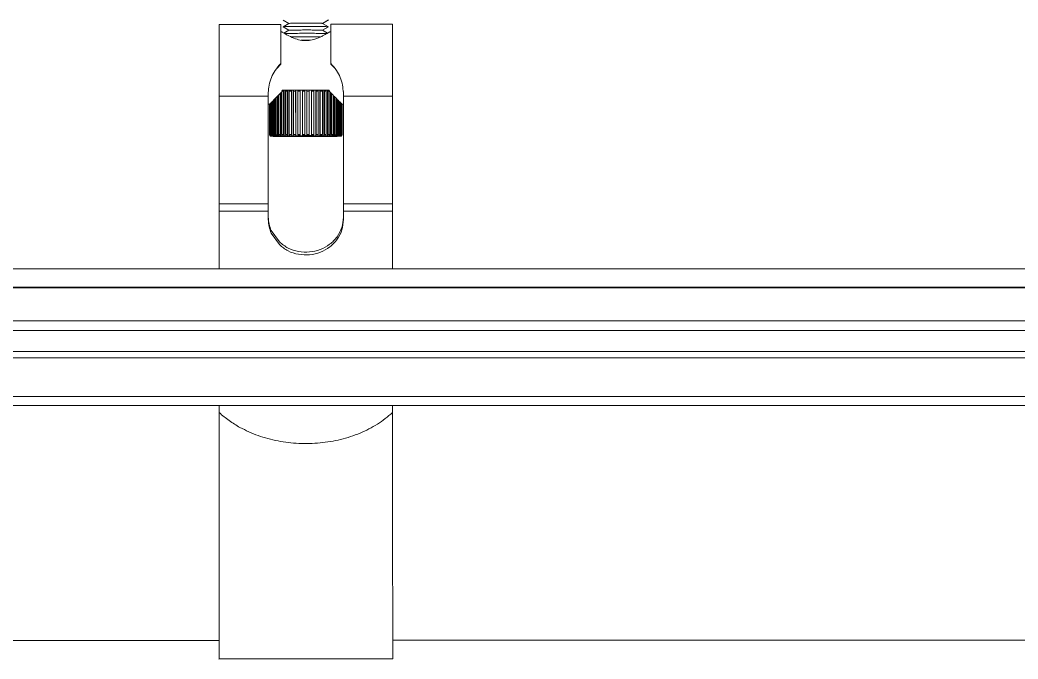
# Model space of a CAD drawing. Header units: millimetres. Extents: x -16985 to -606, y 2122 to 9380.
# Drawn here: x -11065.1 to -10845.8, y 4702.6 to 4842.8 of the extents above; entities that cross this region are included whole.
import ezdxf

# ---------------------------------------------------------------- set-up
doc = ezdxf.new("R2010")
doc.units = ezdxf.units.MM
doc.linetypes.add('K5LT32768', pattern=[0])
doc.linetypes.add('K5LT_THIN', pattern=[0])

msp = doc.modelspace()

# ---------------------------------------------------------------- linework, layer by layer
at = {"color": 7, "linetype": 'K5LT_THIN', "lineweight": 18}
for p, q in [((-11007.79, 4841.86), (-11021.34, 4841.86)), ((-11021.34, 4841.86), (-11021.34, 4839.19)), ((-11007.79, 4841.86), (-11007.79, 4833.28)), ((-11005.99, 4842.08), (-11007.28, 4841.33)), ((-11007.27, 4842.82), (-11005.99, 4842.08)), ((-11007.27, 4841.32), (-11005.99, 4840.58)), ((-10997.31, 4841.34), (-10998.6, 4842.08)), ((-10998.59, 4842.08), (-10997.3, 4842.82)), ((-10998.59, 4840.58), (-10997.3, 4841.32)), ((-10996.79, 4833.28), (-10996.79, 4841.87)), ((-10983.24, 4841.87), (-10996.79, 4841.87)), ((-10996.79, 4841.87), (-10996.79, 4840.16)), ((-11021.34, 4840.26), (-11021.34, 4827.14)), ((-11021.34, 4839.22), (-11021.34, 4840.26)), ((-11007.79, 4840.2), (-11007.54, 4840.2)), ((-11005.99, 4840.58), (-11007.09, 4839.94)), ((-10997.49, 4839.94), (-10998.6, 4840.58)), ((-10997.04, 4840.2), (-10996.79, 4840.2)), ((-10996.79, 4833.12), (-10996.79, 4840.27)), ((-11007.79, 4833.11), (-11008.61, 4832.24)), ((-11007.79, 4833.11), (-11007.79, 4833.28)), ((-10996.79, 4833.12), (-10996.79, 4833.28)), ((-10995.94, 4832.25), (-10996.79, 4833.12)), ((-11021.34, 4827.14), (-11021.33, 4803.5)), ((-11010.54, 4826.12), (-11021.34, 4826.12)), ((-11021.33, 4802.48), (-11021.34, 4826.12)), ((-11010.54, 4826.9), (-11010.54, 4826.12)), ((-11010.54, 4826.12), (-11010.53, 4802.48)), ((-11008.6, 4817.64), (-11008.61, 4826.09)), ((-11008.41, 4826.19), (-11008.41, 4817.39)), ((-11008.28, 4817.65), (-11008.29, 4826.42)), ((-11007.94, 4817.66), (-11007.94, 4826.78)), ((-11007.77, 4817.4), (-11007.77, 4826.84)), ((-11007.57, 4817.66), (-11007.58, 4827.15)), ((-11007.53, 4827.23), (-11007.41, 4827.41)), ((-11006.91, 4827.41), (-11007.2, 4827.41)), ((-11007.04, 4827.41), (-11007.19, 4827.16)), ((-11007.19, 4817.67), (-11007.19, 4827.16)), ((-11007.04, 4827.41), (-11006.64, 4827.42)), ((-11007.04, 4817.41), (-11007.04, 4827.41)), ((-11006.78, 4827.17), (-11006.64, 4827.42)), ((-11006.78, 4817.67), (-11006.78, 4827.17)), ((-11006.24, 4827.42), (-11006.36, 4827.17)), ((-11006.35, 4817.67), (-11006.36, 4827.17)), ((-11006.23, 4817.42), (-11006.24, 4827.42)), ((-11006.24, 4827.42), (-11005.8, 4827.42)), ((-11005.92, 4827.18), (-11005.8, 4827.42)), ((-11005.92, 4817.68), (-11005.92, 4827.18)), ((-11005.37, 4827.43), (-11005.46, 4827.18)), ((-11005.46, 4817.68), (-11005.46, 4827.18)), ((-11005.37, 4817.43), (-11005.37, 4827.43)), ((-11005.37, 4827.43), (-11004.9, 4827.43)), ((-11005, 4827.18), (-11004.9, 4827.43)), ((-11004.99, 4817.68), (-11005, 4827.18)), ((-11004.45, 4827.43), (-11004.9, 4827.43)), ((-11004.45, 4827.43), (-11004.52, 4827.18)), ((-11004.51, 4817.68), (-11004.52, 4827.18)), ((-11004.45, 4817.43), (-11004.45, 4827.43)), ((-11004.45, 4827.43), (-11003.97, 4827.43)), ((-11004.03, 4827.19), (-11003.97, 4827.43)), ((-11004.03, 4817.69), (-11004.03, 4827.19)), ((-11003.51, 4827.43), (-11003.54, 4827.19)), ((-11003.53, 4817.69), (-11003.54, 4827.19)), ((-11003.5, 4817.43), (-11003.5, 4827.43)), ((-11003.5, 4827.43), (-11003.01, 4827.43)), ((-11003.04, 4827.19), (-11003.01, 4827.43)), ((-11003.04, 4817.69), (-11003.04, 4827.19)), ((-11002.54, 4827.44), (-11002.54, 4827.19)), ((-11002.54, 4827.44), (-11002.04, 4827.44)), ((-11002.54, 4827.19), (-11002.53, 4817.69)), ((-11002.04, 4827.44), (-11002.03, 4817.44)), ((-11002.04, 4827.19), (-11002.04, 4827.44)), ((-11002.03, 4817.69), (-11002.04, 4827.19)), ((-11001.56, 4827.43), (-11001.53, 4827.19)), ((-11001.56, 4827.43), (-11001.07, 4827.43)), ((-11001.53, 4817.69), (-11001.53, 4827.19)), ((-11001.07, 4827.43), (-11001.06, 4817.44)), ((-11001.04, 4827.19), (-11001.07, 4827.43)), ((-11001.03, 4817.69), (-11001.04, 4827.19)), ((-11000.6, 4827.43), (-11000.54, 4827.19)), ((-11000.6, 4827.43), (-11000.12, 4827.43)), ((-11000.54, 4817.69), (-11000.54, 4827.19)), ((-11000.12, 4827.43), (-11000.11, 4817.43)), ((-11000.05, 4827.18), (-11000.12, 4827.43)), ((-10999.67, 4827.43), (-11000.12, 4827.43)), ((-11000.05, 4817.69), (-11000.05, 4827.18)), ((-10999.58, 4827.18), (-11000.05, 4827.18)), ((-10999.67, 4827.43), (-10999.57, 4827.18)), ((-10999.67, 4827.43), (-10999.2, 4827.43)), ((-10999.57, 4817.68), (-10999.57, 4827.18)), ((-10999.2, 4827.43), (-10999.2, 4817.43)), ((-10999.11, 4827.18), (-10999.2, 4827.43)), ((-10999.11, 4817.68), (-10999.11, 4827.18)), ((-10998.77, 4827.42), (-10998.65, 4827.18)), ((-10998.77, 4827.42), (-10998.33, 4827.42)), ((-10998.65, 4817.68), (-10998.65, 4827.18)), ((-10998.33, 4827.42), (-10998.33, 4817.42)), ((-10998.21, 4827.17), (-10998.33, 4827.42)), ((-10998.21, 4817.68), (-10998.21, 4827.17)), ((-10997.94, 4827.42), (-10997.53, 4827.41)), ((-10997.94, 4827.42), (-10997.79, 4827.17)), ((-10997.79, 4817.67), (-10997.79, 4827.17)), ((-10997.37, 4827.42), (-10997.66, 4827.42)), ((-10997.53, 4827.41), (-10997.53, 4817.42)), ((-10997.38, 4827.17), (-10997.53, 4827.41)), ((-10997.38, 4817.67), (-10997.38, 4827.17)), ((-10997.17, 4827.41), (-10997.05, 4827.24)), ((-10996.99, 4817.66), (-10996.99, 4827.15)), ((-10996.8, 4826.84), (-10996.8, 4817.41)), ((-10996.63, 4817.66), (-10996.63, 4826.78)), ((-10996.28, 4826.42), (-10996.28, 4817.65)), ((-10996.16, 4826.19), (-10996.16, 4817.4)), ((-10995.96, 4817.65), (-10995.96, 4826.09)), ((-10994.03, 4803.51), (-10994.04, 4827.15)), ((-10994.04, 4826.13), (-10994.04, 4826.91)), ((-10983.24, 4826.13), (-10994.04, 4826.13)), ((-10994.03, 4802.48), (-10994.04, 4826.13)), ((-10983.23, 4802.49), (-10983.24, 4826.13)), ((-11021.33, 4788.19), (-11021.34, 4825.3)), ((-11021.33, 4788.19), (-11021.34, 4825.3)), ((-11010.53, 4824.33), (-11010.28, 4824.33)), ((-11010.28, 4824.33), (-11010.28, 4817.58)), ((-11010.28, 4817.58), (-11010.28, 4824.33)), ((-11010.25, 4817.59), (-11010.25, 4824.37)), ((-11010.18, 4817.59), (-11010.19, 4824.44)), ((-11010.09, 4817.6), (-11010.09, 4824.54)), ((-11010.03, 4824.52), (-11010.09, 4824.46)), ((-11009.97, 4817.61), (-11009.97, 4824.68)), ((-11009.81, 4817.61), (-11009.81, 4824.84)), ((-11009.62, 4817.62), (-11009.63, 4825.03)), ((-11009.41, 4817.63), (-11009.41, 4825.26)), ((-11009.17, 4817.63), (-11009.17, 4825.51)), ((-11008.96, 4825.63), (-11008.96, 4817.38)), ((-11008.9, 4817.64), (-11008.9, 4825.78)), ((-10995.67, 4825.79), (-10995.67, 4817.64)), ((-10995.61, 4825.64), (-10995.61, 4817.39)), ((-10995.4, 4817.64), (-10995.4, 4825.51)), ((-10995.16, 4825.26), (-10995.15, 4817.63)), ((-10994.94, 4817.62), (-10994.94, 4825.04)), ((-10994.76, 4824.84), (-10994.76, 4817.62)), ((-10994.6, 4817.61), (-10994.6, 4824.68)), ((-10994.48, 4824.55), (-10994.48, 4817.61)), ((-10994.38, 4817.6), (-10994.38, 4824.45)), ((-10994.32, 4824.38), (-10994.32, 4817.59)), ((-10994.29, 4824.34), (-10994.29, 4817.58)), ((-10994.28, 4817.58), (-10994.28, 4824.33)), ((-10994.28, 4824.33), (-10994.03, 4824.33)), ((-11010.03, 4817.33), (-11010.28, 4817.58)), ((-11010.03, 4817.33), (-11010.28, 4817.58)), ((-11010, 4817.34), (-11010.25, 4817.59)), ((-11009.94, 4817.34), (-11010.18, 4817.59)), ((-11009.84, 4817.35), (-11010.09, 4817.6)), ((-11010.03, 4817.37), (-11010.03, 4817.33)), ((-11010.03, 4817.33), (-11010, 4817.34)), ((-11010, 4817.32), (-11010.03, 4817.32)), ((-11010, 4817.32), (-11010, 4817.32)), ((-11009.73, 4817.36), (-11009.97, 4817.61)), ((-11009.94, 4817.45), (-11009.94, 4817.34)), ((-11009.94, 4817.34), (-11009.84, 4817.35)), ((-11009.84, 4817.3), (-11009.94, 4817.31)), ((-11009.57, 4817.36), (-11009.81, 4817.61)), ((-11009.73, 4817.53), (-11009.73, 4817.36)), ((-11009.73, 4817.36), (-11009.57, 4817.36)), ((-11009.57, 4817.29), (-11009.73, 4817.3)), ((-11009.4, 4817.37), (-11009.62, 4817.62)), ((-11009.19, 4817.38), (-11009.41, 4817.63)), ((-11009.4, 4817.61), (-11009.4, 4817.37)), ((-11009.4, 4817.37), (-11009.19, 4817.38)), ((-11009.19, 4817.28), (-11009.4, 4817.28)), ((-11008.96, 4817.38), (-11009.17, 4817.63)), ((-11008.96, 4817.38), (-11008.69, 4817.39)), ((-11008.69, 4817.27), (-11008.96, 4817.27)), ((-11008.69, 4817.39), (-11008.9, 4817.64)), ((-11008.41, 4817.39), (-11008.6, 4817.64)), ((-11008.41, 4817.39), (-11008.09, 4817.4)), ((-11008.09, 4817.26), (-11008.41, 4817.26)), ((-11008.09, 4817.4), (-11008.28, 4817.65)), ((-11007.77, 4817.4), (-11007.94, 4817.66)), ((-11007.4, 4817.41), (-11007.77, 4817.4)), ((-11007.4, 4817.25), (-11007.77, 4817.25)), ((-11007.4, 4817.41), (-11007.57, 4817.66)), ((-11007.04, 4817.41), (-11007.19, 4817.67)), ((-11006.63, 4817.42), (-11007.04, 4817.41)), ((-11006.63, 4817.24), (-11007.04, 4817.24)), ((-11004.59, 4817.38), (-11006.9, 4817.33)), ((-11006.9, 4817.33), (-11004.59, 4817.27)), ((-11006.63, 4817.42), (-11006.78, 4817.67)), ((-11006.23, 4817.42), (-11006.35, 4817.67)), ((-11005.8, 4817.42), (-11006.23, 4817.42)), ((-11005.8, 4817.23), (-11006.23, 4817.24)), ((-11005.8, 4817.42), (-11005.92, 4817.68)), ((-11005.37, 4817.43), (-11005.46, 4817.68)), ((-11004.9, 4817.43), (-11005.37, 4817.43)), ((-11004.9, 4817.23), (-11005.37, 4817.23)), ((-11004.51, 4817.68), (-11004.99, 4817.68)), ((-11004.9, 4817.43), (-11004.99, 4817.68)), ((-11004.45, 4817.43), (-11004.9, 4817.43)), ((-11004.9, 4817.23), (-11004.45, 4817.23)), ((-10999.97, 4817.38), (-11004.59, 4817.38)), ((-11004.59, 4817.38), (-11004.59, 4817.27)), ((-11004.59, 4817.27), (-10999.97, 4817.27)), ((-11004.45, 4817.43), (-11004.51, 4817.68)), ((-11003.97, 4817.43), (-11004.45, 4817.43)), ((-11003.97, 4817.22), (-11004.45, 4817.23)), ((-11003.97, 4817.43), (-11004.03, 4817.69)), ((-11003.5, 4817.44), (-11003.53, 4817.69)), ((-11003.01, 4817.44), (-11003.5, 4817.43)), ((-11003.01, 4817.22), (-11003.5, 4817.22)), ((-11003.01, 4817.44), (-11003.04, 4817.69)), ((-11002.53, 4817.44), (-11002.53, 4817.69)), ((-11002.03, 4817.44), (-11002.53, 4817.44)), ((-11002.03, 4817.22), (-11002.53, 4817.22)), ((-11002.03, 4817.44), (-11002.03, 4817.69)), ((-11001.56, 4817.44), (-11001.53, 4817.69)), ((-11001.07, 4817.44), (-11001.56, 4817.44)), ((-11001.07, 4817.22), (-11001.56, 4817.22)), ((-11001.06, 4817.44), (-11001.03, 4817.69)), ((-11000.6, 4817.43), (-11000.54, 4817.69)), ((-11000.11, 4817.43), (-11000.6, 4817.43)), ((-11000.11, 4817.23), (-11000.6, 4817.22)), ((-11000.11, 4817.43), (-11000.05, 4817.69)), ((-10999.66, 4817.43), (-11000.11, 4817.43)), ((-11000.11, 4817.23), (-10999.66, 4817.23)), ((-10999.57, 4817.68), (-11000.05, 4817.69)), ((-10997.66, 4817.33), (-10999.97, 4817.38)), ((-10999.97, 4817.38), (-10999.97, 4817.27)), ((-10999.97, 4817.27), (-10997.66, 4817.33)), ((-10999.66, 4817.43), (-10999.57, 4817.68)), ((-10999.2, 4817.43), (-10999.66, 4817.43)), ((-10999.2, 4817.23), (-10999.66, 4817.23)), ((-10999.2, 4817.43), (-10999.11, 4817.68)), ((-10998.77, 4817.43), (-10998.65, 4817.68)), ((-10998.33, 4817.42), (-10998.77, 4817.43)), ((-10998.33, 4817.24), (-10998.77, 4817.23)), ((-10998.33, 4817.42), (-10998.21, 4817.68)), ((-10997.93, 4817.42), (-10997.79, 4817.67)), ((-10997.53, 4817.42), (-10997.93, 4817.42)), ((-10997.53, 4817.25), (-10997.93, 4817.24)), ((-10997.53, 4817.42), (-10997.38, 4817.67)), ((-10997.16, 4817.41), (-10996.99, 4817.66)), ((-10996.8, 4817.41), (-10997.16, 4817.41)), ((-10996.8, 4817.25), (-10997.16, 4817.25)), ((-10996.8, 4817.41), (-10996.63, 4817.66)), ((-10996.28, 4817.65), (-10996.47, 4817.4)), ((-10996.16, 4817.4), (-10996.47, 4817.4)), ((-10996.47, 4817.26), (-10996.16, 4817.26)), ((-10995.96, 4817.65), (-10996.16, 4817.4)), ((-10995.67, 4817.64), (-10995.88, 4817.39)), ((-10995.61, 4817.39), (-10995.88, 4817.39)), ((-10995.88, 4817.27), (-10995.61, 4817.28)), ((-10995.4, 4817.64), (-10995.61, 4817.39)), ((-10995.15, 4817.63), (-10995.38, 4817.38)), ((-10995.17, 4817.37), (-10995.38, 4817.38)), ((-10995.38, 4817.28), (-10995.17, 4817.29)), ((-10995.17, 4817.62), (-10995.17, 4817.37)), ((-10994.94, 4817.62), (-10995.17, 4817.37)), ((-10994.76, 4817.62), (-10994.99, 4817.37)), ((-10994.84, 4817.36), (-10994.99, 4817.37)), ((-10994.99, 4817.29), (-10994.84, 4817.3)), ((-10994.6, 4817.61), (-10994.84, 4817.36)), ((-10994.84, 4817.53), (-10994.84, 4817.36)), ((-10994.48, 4817.61), (-10994.72, 4817.35)), ((-10994.63, 4817.35), (-10994.72, 4817.35)), ((-10994.72, 4817.31), (-10994.63, 4817.31)), ((-10994.38, 4817.6), (-10994.63, 4817.35)), ((-10994.63, 4817.45), (-10994.63, 4817.35)), ((-10994.32, 4817.59), (-10994.57, 4817.34)), ((-10994.54, 4817.33), (-10994.57, 4817.34)), ((-10994.57, 4817.32), (-10994.54, 4817.33)), ((-10994.29, 4817.58), (-10994.54, 4817.33)), ((-10994.29, 4817.58), (-10994.54, 4817.33)), ((-10994.54, 4817.37), (-10994.54, 4817.33)), ((-11021.33, 4803.5), (-11021.33, 4801.38)), ((-11021.33, 4800.87), (-11021.33, 4802.48)), ((-11010.53, 4802.48), (-11021.33, 4802.48)), ((-11010.53, 4800.88), (-11010.53, 4802.48)), ((-10994.03, 4803.51), (-10994.03, 4801.39)), ((-10983.23, 4802.49), (-10994.03, 4802.48)), ((-10994.03, 4802.48), (-10994.03, 4800.88)), ((-10983.23, 4800.88), (-10983.23, 4802.49)), ((-11021.33, 4801.38), (-11021.33, 4788.19)), ((-11021.33, 4800.87), (-11010.53, 4800.88)), ((-11021.33, 4788.19), (-11021.33, 4800.87)), ((-11010.53, 4800.88), (-11010.53, 4799.01)), ((-10994.03, 4799.54), (-10994.03, 4801.39)), ((-10994.03, 4799.01), (-10994.03, 4800.88)), ((-10994.03, 4800.88), (-10983.23, 4800.88)), ((-10983.23, 4788.19), (-10983.23, 4800.88)), ((-10994.03, 4799.54), (-10994.03, 4799.01)), ((-11009.9, 4796.58), (-11008.1, 4794.1)), ((-11009.9, 4796.02), (-11008.1, 4793.51)), ((-11161.16, 4788.19), (-9465.95, 4788.19)), ((-9604.81, 4784.19), (-11139.55, 4784.19)), ((-9604.81, 4784.02), (-11139.55, 4784.02)), ((-9413.55, 4770.09), (-11213.55, 4770.09)), ((-9413.55, 4768.7), (-11213.55, 4768.7)), ((-9413.55, 4760.19), (-11213.55, 4760.19)), ((-11213.55, 4758.19), (-9413.55, 4758.19)), ((-11021.32, 4756.63), (-11021.32, 4758.19)), ((-11021.32, 4758.19), (-11021.32, 4757.62)), ((-10983.22, 4756.64), (-10983.22, 4758.19)), ((-11021.32, 4757.62), (-11021.32, 4756.63)), ((-11256.48, 4706.59), (-11021.3, 4706.65)), ((-10983.2, 4706.66), (-10501.3, 4706.8)), ((-11021.39, 4702.55), (-10983.2, 4702.56)), ((-11021.3, 4702.56), (-10983.2, 4702.58))]:
    msp.add_line(p, q, dxfattribs=at)
at = {"color": 8, "linetype": 'K5LT32768', "lineweight": 15, "true_color": 0x808080}
for p, q in [((-11005.99, 4842.08), (-11007.29, 4842.82)), ((-11005.99, 4840.58), (-11007.29, 4841.33)), ((-10997.29, 4842.83), (-10998.59, 4842.08)), ((-10997.29, 4841.33), (-10998.59, 4840.58)), ((-11010.28, 4824.33), (-11010.53, 4824.33)), ((-10994.03, 4824.33), (-10994.28, 4824.33)), ((-9604.81, 4776.77), (-11213.55, 4776.77)), ((-9604.81, 4774.66), (-11213.55, 4774.66))]:
    msp.add_line(p, q, dxfattribs=at)
at = {"color": 7, "linetype": 'K5LT_THIN', "const_width": 0.18}
for points in [[(-11004.52, 4827.18), (-11004.58, 4827.18), (-11004.64, 4827.18), (-11004.7, 4827.18), (-11004.76, 4827.18), (-11004.82, 4827.18), (-11004.88, 4827.18), (-11004.93, 4827.18), (-11004.99, 4827.18)], [(-11003.54, 4827.19), (-11003.6, 4827.19), (-11003.66, 4827.19), (-11003.72, 4827.19), (-11003.78, 4827.19), (-11003.85, 4827.19), (-11003.91, 4827.19), (-11003.97, 4827.19), (-11004.03, 4827.19)], [(-11003.97, 4827.43), (-11003.91, 4827.43), (-11003.86, 4827.43), (-11003.8, 4827.43), (-11003.74, 4827.43), (-11003.68, 4827.43), (-11003.62, 4827.43), (-11003.56, 4827.43), (-11003.5, 4827.43)], [(-11002.54, 4827.19), (-11002.6, 4827.19), (-11002.66, 4827.19), (-11002.73, 4827.19), (-11002.79, 4827.19), (-11002.85, 4827.19), (-11002.91, 4827.19), (-11002.97, 4827.19), (-11003.04, 4827.19)], [(-11003.01, 4827.43), (-11002.95, 4827.43), (-11002.89, 4827.43), (-11002.83, 4827.43), (-11002.77, 4827.43), (-11002.71, 4827.43), (-11002.65, 4827.43), (-11002.59, 4827.44), (-11002.53, 4827.44)], [(-11002.04, 4827.44), (-11001.98, 4827.44), (-11001.92, 4827.44), (-11001.86, 4827.44), (-11001.8, 4827.44), (-11001.74, 4827.44), (-11001.68, 4827.44), (-11001.62, 4827.43), (-11001.56, 4827.43)], [(-11001.54, 4827.19), (-11001.6, 4827.19), (-11001.66, 4827.19), (-11001.72, 4827.19), (-11001.78, 4827.19), (-11001.85, 4827.19), (-11001.91, 4827.19), (-11001.97, 4827.19), (-11002.03, 4827.19)], [(-11001.07, 4827.43), (-11001.01, 4827.43), (-11000.95, 4827.43), (-11000.89, 4827.43), (-11000.83, 4827.43), (-11000.77, 4827.43), (-11000.72, 4827.43), (-11000.66, 4827.43), (-11000.6, 4827.43)], [(-11000.54, 4827.19), (-11000.6, 4827.19), (-11000.66, 4827.19), (-11000.73, 4827.19), (-11000.79, 4827.19), (-11000.85, 4827.19), (-11000.91, 4827.19), (-11000.97, 4827.19), (-11001.03, 4827.19)], [(-11003.53, 4817.69), (-11003.59, 4817.69), (-11003.66, 4817.69), (-11003.72, 4817.69), (-11003.78, 4817.69), (-11003.84, 4817.69), (-11003.9, 4817.69), (-11003.96, 4817.69), (-11004.03, 4817.69)], [(-11002.54, 4817.69), (-11002.6, 4817.69), (-11002.66, 4817.69), (-11002.72, 4817.69), (-11002.79, 4817.69), (-11002.85, 4817.69), (-11002.91, 4817.69), (-11002.97, 4817.69), (-11003.03, 4817.69)], [(-11001.53, 4817.69), (-11001.59, 4817.69), (-11001.65, 4817.69), (-11001.72, 4817.69), (-11001.78, 4817.69), (-11001.84, 4817.69), (-11001.91, 4817.69), (-11001.97, 4817.69), (-11002.03, 4817.69)], [(-11000.54, 4817.69), (-11000.6, 4817.69), (-11000.66, 4817.69), (-11000.72, 4817.69), (-11000.78, 4817.69), (-11000.84, 4817.69), (-11000.91, 4817.69), (-11000.97, 4817.69), (-11001.03, 4817.69)], [(-11021.3, 4706.65), (-11021.3, 4706.62), (-11021.3, 4705.47), (-11021.3, 4704.68), (-11021.3, 4704.24), (-11021.3, 4704.16)]]:
    msp.add_lwpolyline(points, dxfattribs=at)
at = {"color": 7, "linetype": 'K5LT_THIN', "lineweight": 18}
for centre, radius, start, end in [((-11004.26, 4561.61), 265.57, 90.6316, 90.7143), ((-11004.2, 4570.15), 257.27, 90.6323, 90.7136), ((-11003.4, 4477.58), 349.6, 90.4856, 90.5544), ((-11003.36, 4488.75), 338.68, 90.4862, 90.5539), ((-11002.76, 4396.74), 430.45, 90.3599, 90.4198), ((-11002.75, 4410.43), 417, 90.3604, 90.4193), ((-11001.59, 4410.45), 416.99, 89.6132, 89.6721), ((-11001.57, 4396.75), 430.44, 89.6128, 89.6726), ((-11001.02, 4488.76), 338.67, 89.4786, 89.5463), ((-11000.98, 4477.6), 349.59, 89.4781, 89.5469), ((-11000.22, 4570.17), 257.25, 89.3189, 89.4002), ((-11000.16, 4561.63), 265.55, 89.3182, 89.4009), ((-11010.28, 4817.57), 0.00542, 101.9534, 160.5561), ((-11010.09, 4816.45), 1.15, 94.6846, 97.8395), ((-11009.54, 4808.7), 8.92, 92.7004, 93.5031), ((-11009.85, 4818.42), 1.11, 262.2183, 265.3198), ((-11009.32, 4808.77), 8.6, 92.7119, 93.498), ((-11009.32, 4825.91), 8.63, 266.5354, 267.3189), ((-11008.7, 4788.76), 28.87, 91.8357, 92.2023), ((-11008.5, 4789.54), 27.85, 91.8409, 92.2), ((-11008.51, 4845.26), 27.99, 267.8333, 268.1905), ((-11007.64, 4753), 64.66, 91.352, 91.5662), ((-11007.48, 4755.06), 62.34, 91.355, 91.5649), ((-11007.51, 4880.01), 62.76, 268.4683, 268.6767), ((-11006.48, 4700.29), 117.38, 91.0363, 91.1801), ((-11006.36, 4704.29), 113.12, 91.0382, 91.1793), ((-11006.41, 4931.31), 114.06, 268.8538, 268.9937), ((-11005.32, 4632.32), 185.36, 90.8081, 90.9142), ((-11005.25, 4638.87), 178.55, 90.8095, 90.9136), ((-11005.32, 4997.52), 180.29, 269.1194, 269.2225), ((-11004.28, 4553.42), 264.26, 90.6308, 90.7145), ((-11004.23, 4562.98), 254.44, 90.6319, 90.7141), ((-11004.35, 5074.48), 257.25, 269.3189, 269.4002), ((-11003.41, 4470.03), 347.66, 90.4849, 90.5546), ((-11003.4, 4482.82), 334.61, 90.4858, 90.5543), ((-11003.55, 5155.88), 338.66, 269.4786, 269.5463), ((-11002.78, 4389.88), 427.81, 90.3592, 90.4199), ((-11002.78, 4405.8), 411.63, 90.36, 90.4197), ((-11002.98, 5234.21), 416.99, 269.6132, 269.6721), ((-11001.55, 4405.82), 411.62, 89.6129, 89.6725), ((-11001.82, 5234.23), 417.01, 270.3604, 270.4193), ((-11001.54, 4390.2), 427.49, 89.6121, 89.6728), ((-11000.98, 4482.83), 334.6, 89.4782, 89.5467), ((-11001.21, 5155.91), 338.69, 270.4862, 270.5539), ((-11000.95, 4470.38), 347.31, 89.4773, 89.5471), ((-11000.19, 4563), 254.42, 89.3184, 89.4006), ((-11000.37, 5074.5), 257.27, 270.6323, 270.7136), ((-11000.14, 4553.77), 263.91, 89.3173, 89.4011), ((-10999.22, 4638.89), 178.53, 89.1189, 89.223), ((-10999.35, 4997.55), 180.31, 270.81, 270.9131), ((-10999.13, 4632.64), 185.04, 89.1174, 89.2236), ((-10998.14, 4704.31), 113.1, 88.8532, 88.9942), ((-10998.22, 4931.32), 114.08, 271.0388, 271.1787), ((-10998.01, 4700.55), 117.12, 88.8511, 88.9952), ((-10997.05, 4755.08), 62.33, 88.4676, 88.6774), ((-10997.09, 4880.03), 62.77, 271.3557, 271.5641), ((-10996.88, 4753.19), 64.47, 88.4644, 88.6789), ((-10996.05, 4789.55), 27.84, 87.8324, 88.1915), ((-10996.07, 4845.27), 27.99, 271.8418, 272.199), ((-10995.85, 4788.88), 28.76, 87.8267, 88.1942), ((-10995.24, 4808.77), 8.6, 86.534, 87.3203), ((-10995.25, 4825.92), 8.63, 272.7133, 273.4966), ((-10994.72, 4816.25), 1.11, 82.1832, 85.3294), ((-10995.01, 4808.76), 8.86, 86.5209, 87.327), ((-10994.47, 4816.47), 1.14, 82.1531, 85.3347), ((-10994.29, 4817.58), 0.00541, 19.3873, 78.0801)]:
    msp.add_arc(centre, radius, start, end, dxfattribs=at)
for start_param, end_param in [(3.141576, 3.172143), (3.111008, 3.141574), (2.985094, 3.046778), (1.728318, 1.790092), (-1.790127, -1.728747), (1.602793, 1.664173), (-1.664207, -1.603084), (-1.5388, -1.47742), (1.477385, 1.538765), (1.351466, 1.413106), (-1.413093, -1.351756), (-0.156499, -0.094941), (-0.030579, 0.030544)]:
    msp.add_ellipse((-11002.28, 4817.33), major_axis=(7.75, 0), ratio=0.013856, start_param=start_param, end_param=end_param, dxfattribs=at)
for points in [[(-11021.34, 4826.12), (-11021.34, 4826.87), (-11021.34, 4828.37), (-11021.34, 4831.06), (-11021.34, 4833.81), (-11021.34, 4836.45), (-11021.34, 4838.75), (-11021.34, 4840.52), (-11021.34, 4841.67), (-11021.34, 4841.8), (-11021.34, 4841.86)], [(-10983.24, 4826.13), (-10983.24, 4826.88), (-10983.24, 4828.38), (-10983.24, 4831.07), (-10983.24, 4833.83), (-10983.24, 4836.46), (-10983.24, 4838.76), (-10983.24, 4840.53), (-10983.24, 4841.68), (-10983.24, 4841.81), (-10983.24, 4841.87)]]:
    msp.add_open_spline(points, degree=3, dxfattribs=at)
for points, knots in [([(-10997.29, 4841.33), (-10997.35, 4841.34), (-10997.46, 4841.35), (-10998.32, 4841.37), (-10999.59, 4841.39), (-11001.17, 4841.4), (-11002.88, 4841.4), (-11004.52, 4841.39), (-11005.91, 4841.38), (-11006.89, 4841.36), (-11007.26, 4841.34), (-11007.28, 4841.33), (-11007.29, 4841.33)], [0, 0, 0, 0, 0.107366, 0.214731, 0.322097, 0.429463, 0.536829, 0.644194, 0.75156, 0.858926, 0.966292, 1, 1, 1, 1]), ([(-10998.59, 4842.08), (-10998.63, 4842.08), (-10998.71, 4842.09), (-10999.35, 4842.11), (-11000.29, 4842.12), (-11001.46, 4842.13), (-11002.73, 4842.13), (-11003.94, 4842.12), (-11004.97, 4842.11), (-11005.7, 4842.1), (-11005.97, 4842.08), (-11005.99, 4842.08), (-11005.99, 4842.08)], [0, 0, 0, 0, 0.107366, 0.214731, 0.322097, 0.429463, 0.536829, 0.644194, 0.75156, 0.858926, 0.966292, 1, 1, 1, 1]), ([(-11007.54, 4840.2), (-11007.49, 4840.18), (-11007.4, 4840.13), (-11006.77, 4839.74), (-11005.86, 4839.25), (-11004.7, 4838.7), (-11003.15, 4838.29), (-11001.63, 4838.27), (-11000.11, 4838.62), (-10999.16, 4839.04), (-10998.25, 4839.5), (-10997.51, 4839.92), (-10997.08, 4840.19), (-10997.05, 4840.2), (-10997.04, 4840.2)], [0, 0, 0, 0, 0.092818, 0.185323, 0.249867, 0.36023, 0.450688, 0.541741, 0.620678, 0.731663, 0.749853, 0.855762, 0.962232, 1, 1, 1, 1]), ([(-10997.64, 4839.85), (-10997.86, 4839.86), (-10998.32, 4839.87), (-10999.6, 4839.89), (-11001.17, 4839.9), (-11002.88, 4839.9), (-11004.53, 4839.89), (-11005.89, 4839.88), (-11006.72, 4839.86), (-11006.89, 4839.85), (-11006.93, 4839.85)], [0, 0, 0, 0, 0.126847, 0.265998, 0.40515, 0.544302, 0.683453, 0.822605, 0.961756, 1, 1, 1, 1]), ([(-10998.59, 4840.58), (-10998.63, 4840.58), (-10998.71, 4840.59), (-10999.35, 4840.61), (-11000.29, 4840.62), (-11001.46, 4840.63), (-11002.73, 4840.63), (-11003.94, 4840.62), (-11004.97, 4840.61), (-11005.69, 4840.6), (-11005.97, 4840.58), (-11005.99, 4840.58), (-11005.99, 4840.58)], [0, 0, 0, 0, 0.107366, 0.214731, 0.322097, 0.429463, 0.536829, 0.644194, 0.75156, 0.858926, 0.966292, 1, 1, 1, 1]), ([(-10999.09, 4839.1), (-10999.18, 4839.1), (-10999.46, 4839.11), (-11000.3, 4839.12), (-11001.46, 4839.13), (-11002.73, 4839.13), (-11003.93, 4839.12), (-11004.92, 4839.11), (-11005.31, 4839.1), (-11005.48, 4839.1)], [0, 0, 0, 0, 0.081578, 0.240466, 0.399355, 0.558243, 0.717132, 0.87602, 1, 1, 1, 1]), ([(-11001.29, 4838.39), (-11001.82, 4838.4), (-11002.51, 4838.4), (-11003.16, 4838.39), (-11003.31, 4838.39)], [0, 0, 0, 0, 0.773163, 1, 1, 1, 1]), ([(-11007.79, 4833.28), (-11008.22, 4832.78), (-11009.02, 4831.83), (-11009.92, 4830.2), (-11010.39, 4828.5), (-11010.49, 4827.43), (-11010.54, 4826.9)], [0, 0, 0, 0, 0.26766, 0.500131, 0.749987, 1, 1, 1, 1]), ([(-10994.04, 4826.91), (-10994.09, 4827.44), (-10994.19, 4828.5), (-10994.66, 4830.21), (-10995.55, 4831.85), (-10996.36, 4832.79), (-10996.79, 4833.28)], [0, 0, 0, 0, 0.250007, 0.499857, 0.734337, 1, 1, 1, 1]), ([(-11007.2, 4827.41), (-11007.8, 4826.81), (-11008.85, 4825.75), (-11009.72, 4824.85), (-11009.87, 4824.7), (-11009.88, 4824.69)], [0, 0, 0, 0, 0.553406, 0.967097, 1, 1, 1, 1]), ([(-10994.69, 4824.69), (-10994.9, 4824.91), (-10995.43, 4825.45), (-10996.49, 4826.53), (-10997.23, 4827.28), (-10997.37, 4827.42)], [0, 0, 0, 0, 0.349201, 0.87785, 1, 1, 1, 1]), ([(-11010.53, 4799.54), (-11010.49, 4799.03), (-11010.4, 4798.02), (-11010.07, 4797.06), (-11009.9, 4796.58)], [0, 0, 0, 0, 0.500336, 1, 1, 1, 1]), ([(-11010.53, 4799.01), (-11010.49, 4798.5), (-11010.4, 4797.47), (-11010.07, 4796.5), (-11009.9, 4796.02)], [0, 0, 0, 0, 0.500331, 1, 1, 1, 1]), ([(-11008.1, 4794.1), (-11007.49, 4793.61), (-11006.25, 4792.63), (-11003.9, 4791.91), (-11001.47, 4791.81), (-10999.07, 4792.31), (-10996.98, 4793.51), (-10995.33, 4795.18), (-10994.23, 4797.26), (-10994.1, 4798.78), (-10994.03, 4799.54)], [0, 0, 0, 0, 0.124969, 0.249947, 0.374982, 0.499956, 0.624974, 0.749969, 0.874979, 1, 1, 1, 1]), ([(-11008.1, 4793.51), (-11007.49, 4793.01), (-11006.27, 4792.01), (-11003.9, 4791.3), (-11001.45, 4791.2), (-10999.04, 4791.71), (-10996.96, 4792.94), (-10995.31, 4794.63), (-10994.21, 4796.71), (-10994.09, 4798.25), (-10994.03, 4799.01)], [0, 0, 0, 0, 0.124267, 0.250042, 0.375033, 0.499947, 0.624932, 0.749876, 0.874876, 1, 1, 1, 1]), ([(-11021.3, 4704.16), (-11021.3, 4704.34), (-11021.3, 4704.69), (-11021.3, 4706.71), (-11021.3, 4709.82), (-11021.31, 4714.09), (-11021.31, 4719.46), (-11021.31, 4725.9), (-11021.31, 4733.33), (-11021.31, 4741.74), (-11021.31, 4750.02), (-11021.32, 4755.8), (-11021.32, 4758.19)], [0, 0, 0, 0, 0.103063, 0.206125, 0.309188, 0.412251, 0.515314, 0.618376, 0.721439, 0.824502, 0.927564, 1, 1, 1, 1]), ([(-11021.3, 4702.56), (-11021.3, 4702.74), (-11021.3, 4703.09), (-11021.3, 4705.14), (-11021.3, 4708.29), (-11021.3, 4712.6), (-11021.31, 4718.03), (-11021.31, 4724.54), (-11021.31, 4732.06), (-11021.31, 4740.56), (-11021.31, 4749.24), (-11021.32, 4755.43), (-11021.32, 4758.19)], [0, 0, 0, 0, 0.102031, 0.204061, 0.306092, 0.408122, 0.510153, 0.612183, 0.714214, 0.816244, 0.918275, 1, 1, 1, 1]), ([(-11016.76, 4753.37), (-11017.57, 4753.86), (-11019.2, 4754.85), (-11020.61, 4756.04), (-11021.32, 4756.63)], [0, 0, 0, 0, 0.49988, 1, 1, 1, 1]), ([(-10983.22, 4756.64), (-10984.3, 4755.76), (-10986.44, 4754.01), (-10990.33, 4752.04), (-10994.59, 4750.63), (-10999.15, 4749.89), (-11003.82, 4749.77), (-11008.42, 4750.33), (-11012.84, 4751.46), (-11015.45, 4752.74), (-11016.76, 4753.37)], [0, 0, 0, 0, 0.126097, 0.250061, 0.374832, 0.500005, 0.625433, 0.749987, 0.874926, 1, 1, 1, 1]), ([(-10983.2, 4702.58), (-10983.2, 4702.75), (-10983.2, 4703.11), (-10983.2, 4705.15), (-10983.2, 4708.3), (-10983.2, 4712.62), (-10983.21, 4718.05), (-10983.21, 4724.55), (-10983.21, 4732.07), (-10983.21, 4740.57), (-10983.21, 4748.76), (-10983.22, 4754.42), (-10983.22, 4756.64)], [0, 0, 0, 0, 0.103651, 0.207301, 0.310952, 0.414602, 0.518253, 0.621904, 0.725554, 0.829205, 0.932856, 1, 1, 1, 1]), ([(-11021.3, 4706.65), (-11021.3, 4706.47), (-11021.3, 4705.28), (-11021.3, 4703.95), (-11021.3, 4702.65), (-11021.3, 4702.59), (-11021.3, 4702.56)], [0, 0, 0, 0, 0.058628, 0.372419, 0.686209, 1, 1, 1, 1])]:
    msp.add_open_spline(points, degree=3, knots=knots, dxfattribs=at)

doc.saveas('drawing.dxf')
